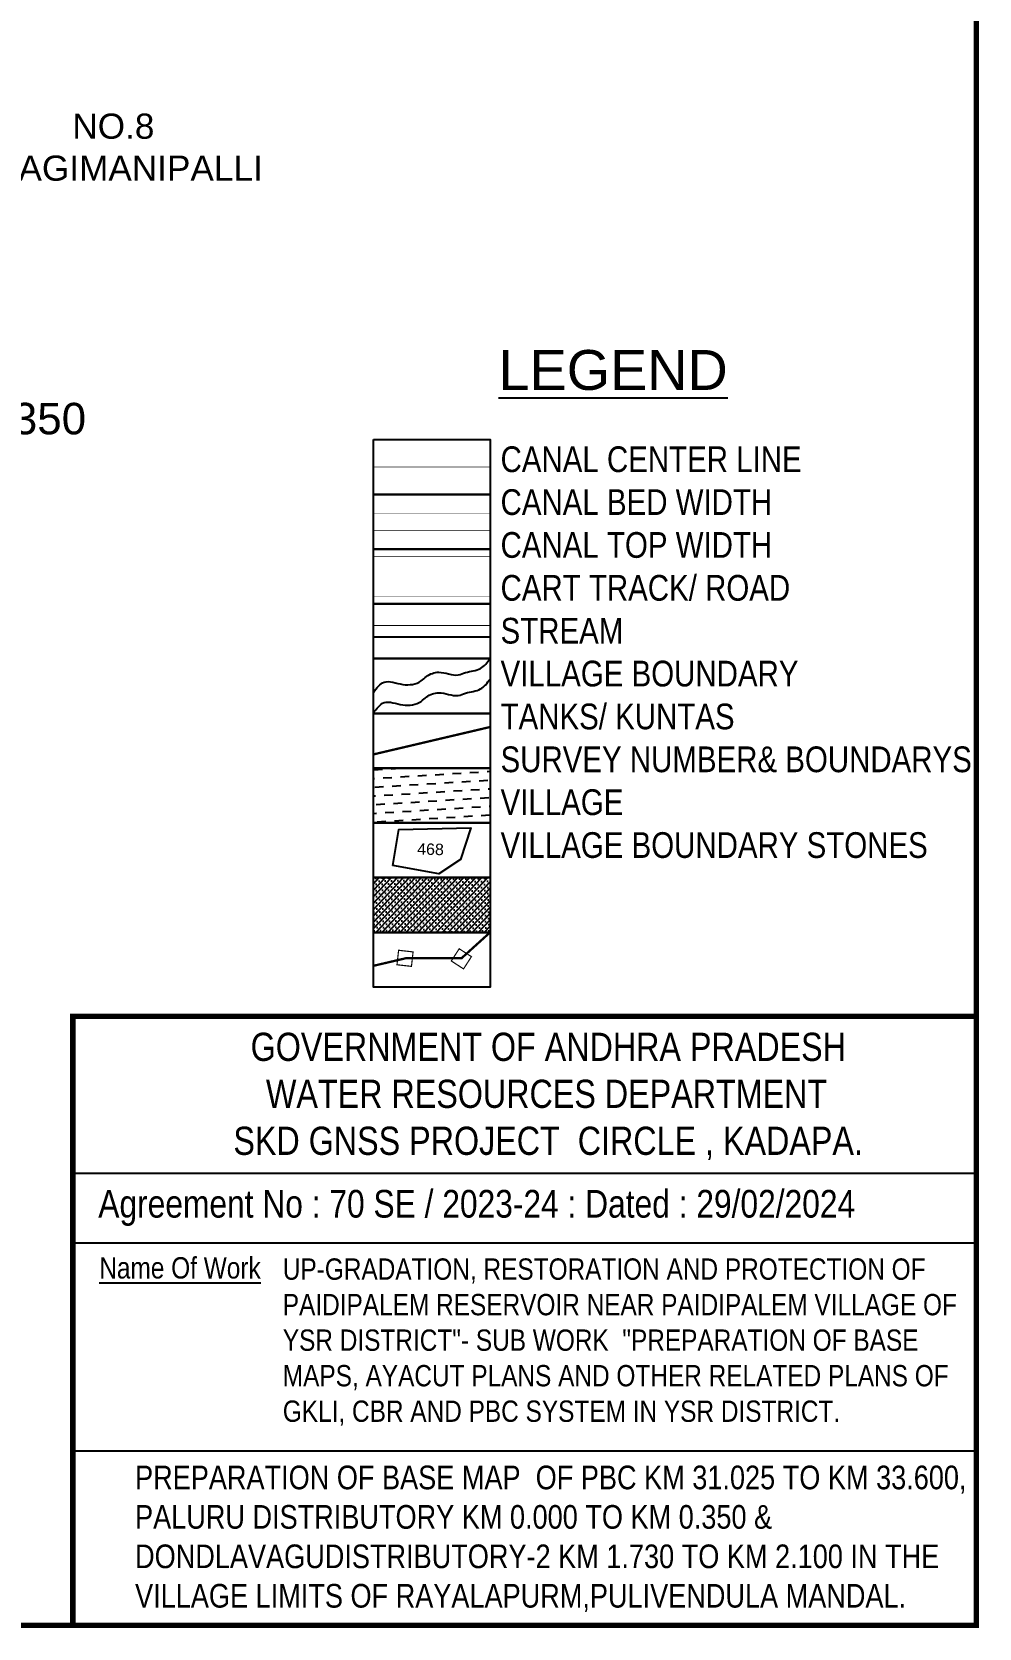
# Model space of a CAD drawing. Header units: millimetres. Extents: x 199216 to 211739, y 1596282 to 1605780.
# Drawn here: x 201314 to 202368, y 1600522 to 1602297 of the extents above; entities that cross this region are included whole.
import ezdxf
from ezdxf import colors
from ezdxf.entities.mleader import LeaderData, LeaderLine
from ezdxf.enums import TextEntityAlignment as Align
from ezdxf.math import Vec2, Vec3

# ---------------------------------------------------------------- set-up
doc = ezdxf.new("R2010")
doc.units = ezdxf.units.MM
doc.linetypes.add('ACAD_ISO02W100', pattern=[15, 12, -3])
doc.linetypes.add('HIDDEN2', pattern=[0.1875, 0.125, -0.0625])
for name, color, linetype in [('CANAL1', 7, 'Continuous'), ('FRAME 025', 7, 'Continuous'), ('PAPER SIZE', 5, 'Continuous'), ('PLOT NO', 7, 'Continuous'), ('ROADS', 1, 'Continuous'), ('TABLE', 7, 'Continuous'), ('tank', 4, 'Continuous'), ('TEXT', 1, 'Continuous'), ('TITLEBLOCK', 7, 'Continuous'), ('VILLAGE', 7, 'Continuous'), ('VILLAGE BOUNDRY', 5, 'Continuous'), ('VILLAGE STONES', 240, 'Continuous')]:
    doc.layers.add(name, color=color, linetype=linetype)
doc.styles.add('A', font='arial.ttf')
doc.styles.add('ARIALN', font='ARIALN.TTF')
doc.styles.get("Standard").update_dxf_attribs({"font": 'arial.ttf'})
doc.linetypes.add('DOTS', pattern='A,1e-06,-3,["●",Standard,S=3,R=0,X=-1.25,Y=-1.25],-3', length=6.000001)

msp = doc.modelspace()

# ---------------------------------------------------------------- hatches: boundary and pattern name
at = {"layer": 'tank'}
h = msp.add_hatch(dxfattribs=at)
h.set_pattern_fill('DASH', color=256, scale=77.335557, angle=3.5405, style=0)
h.set_pattern_definition([(3.5405362, (-290484.952, 521288.34), (9.05151472, 10.24547316), [9.66694468, -9.66694468])])
h.paths.add_polyline_path([(201694.2, 1601478.8), (201824, 1601478.8), (201824, 1601417.9), (201694.2, 1601417.9)])
at = {"layer": 'VILLAGE', "linetype": 'Continuous'}
h = msp.add_hatch(dxfattribs=at)
h.set_pattern_fill('SACNCR', color=256, scale=51.943703, angle=1.5303, style=0)
h.set_pattern_definition([(46.53031993, (-290484.9517, 521288.3404), (-3.534145016, 3.350225784), []), (46.53031993, (-290481.5095, 521288.4324), (-3.534145016, 3.350225784), [0, -4.869722149])])
h.paths.add_polyline_path([(201694.2, 1601357), (201824, 1601357), (201824, 1601296.1), (201694.2, 1601296.1)])

# ---------------------------------------------------------------- linework, layer by layer
at = {"layer": 'CANAL1', "color": 1, "linetype": 'HIDDEN2', "ltscale": 100, "const_width": 0.636, "elevation": -7.8}
msp.add_lwpolyline([(201694.2, 1601813.7), (201824, 1601813.7)], dxfattribs=at)
at = {"layer": 'CANAL1', "color": 5, "ltscale": 100, "const_width": 0.636, "elevation": -7.8}
for points in [[(201824, 1601762.3), (201694.2, 1601762.3)], [(201824, 1601743.2), (201694.2, 1601743.2)]]:
    msp.add_lwpolyline(points, dxfattribs=at)
at = {"layer": 'CANAL1', "color": 1, "ltscale": 100, "const_width": 0.636, "elevation": -7.8}
for points in [[(201824, 1601714.2), (201694.2, 1601714.2)], [(201824, 1601669.6), (201694.2, 1601669.6)]]:
    msp.add_lwpolyline(points, dxfattribs=at)
at = {"layer": 'FRAME 025', "lineweight": -3}
for points in [[(201360, 1601028.4), (202364.9, 1601028.4)], [(201359.6, 1600950.8), (202364.5, 1600950.8)], [(201359.3, 1600719.4), (202364.2, 1600719.4)]]:
    msp.add_lwpolyline(points, dxfattribs=at)
at = {"layer": 'PAPER SIZE', "color": 5, "const_width": 5.98}
for points in [[(199219.2, 1605343.6), (202364.9, 1605343.6), (202364.9, 1600525.4), (199219.2, 1600525.4)], [(202364.9, 1600525.4), (201360, 1600525.4), (201360, 1601202.9), (202364.9, 1601202.9)]]:
    msp.add_lwpolyline(points, close=True, dxfattribs=at)
at = {"layer": 'PLOT NO', "elevation": -7.8}
for points in [[(201694.2, 1601844.1), (201824, 1601844.1), (201824, 1601783.2), (201694.2, 1601783.2)], [(201694.2, 1601783.2), (201824, 1601783.2), (201824, 1601722.3), (201694.2, 1601722.3)], [(201694.2, 1601722.3), (201824, 1601722.3), (201824, 1601661.5), (201694.2, 1601661.5)], [(201694.2, 1601661.5), (201824, 1601661.5), (201824, 1601600.6), (201694.2, 1601600.6)], [(201694.2, 1601600.6), (201824, 1601600.6), (201824, 1601539.7), (201694.2, 1601539.7)], [(201694.2, 1601539.7), (201824, 1601539.7), (201824, 1601478.8), (201694.2, 1601478.8)], [(201694.2, 1601478.8), (201824, 1601478.8), (201824, 1601417.9), (201694.2, 1601417.9)], [(201694.2, 1601417.9), (201824, 1601417.9), (201824, 1601357), (201694.2, 1601357)], [(201694.2, 1601357), (201824, 1601357), (201824, 1601296.1), (201694.2, 1601296.1)], [(201694.2, 1601296.1), (201824, 1601296.1), (201824, 1601235.2), (201694.2, 1601235.2)]]:
    msp.add_lwpolyline(points, close=True, dxfattribs=at)
msp.add_lwpolyline([(201715.9, 1601370.6), (201722.6, 1601410.7), (201802.7, 1601412.5), (201791.2, 1601377.3), (201767, 1601361.2), (201715.9, 1601370.6)], dxfattribs=at)
at = {"layer": 'PLOT NO', "color": 4}
for points in [[(201694.2, 1601562.9, -7.8), (201706.1, 1601574.4, -7.8), (201726.9, 1601571.9, -7.8), (201747.3, 1601575.8, -7.8), (201753.3, 1601580.7, -7.8), (201767.1, 1601585.4, -7.8), (201777.9, 1601583.6, -7.8), (201788.6, 1601582.4, -7.8), (201796.7, 1601585, -7.8), (201813.5, 1601589.6, -7.8), (201824, 1601600.6, -7.8)], [(201694.2, 1601540.1, -7.8), (201706.1, 1601551.6, -7.8), (201726.9, 1601549.1, -7.8), (201747.3, 1601553, -7.8), (201753.3, 1601557.9, -7.8), (201767.1, 1601562.6, -7.8), (201777.9, 1601560.8, -7.8), (201788.6, 1601559.6, -7.8), (201796.7, 1601562.2, -7.8), (201813.5, 1601566.8, -7.8), (201824, 1601577.8, -7.8)]]:
    msp.add_spline(points, degree=3, dxfattribs=at)
at = {"layer": 'ROADS', "ltscale": 0.15, "const_width": 1.27, "elevation": -7.8}
msp.add_lwpolyline([(201694.2, 1601637.4), (201824, 1601637.4)], dxfattribs=at)
at = {"layer": 'ROADS', "linetype": 'DOTS', "ltscale": 0.5, "elevation": -7.8}
msp.add_lwpolyline([(201694.2, 1601624.6), (201824, 1601624.6)], dxfattribs=at)
at = {"layer": 'VILLAGE BOUNDRY', "linetype": 'ACAD_ISO02W100', "ltscale": 2, "const_width": 2.55, "elevation": -7.8}
for points in [[(201694.2, 1601494), (201824, 1601524.5)], [(201694.2, 1601258.9), (201730.1, 1601267.3), (201792.2, 1601267.3), (201824, 1601296.1)]]:
    msp.add_lwpolyline(points, dxfattribs=at)
at = {"layer": 'VILLAGE STONES', "const_width": 1.29, "elevation": -7.8}
for points in [[(201722.3, 1601276.2), (201738.4, 1601274.4), (201736.6, 1601258.3), (201720.5, 1601260.1)], [(201780.9, 1601264.3), (201789.7, 1601277.9), (201803.3, 1601269.1), (201794.5, 1601255.5)]]:
    msp.add_lwpolyline(points, close=True, dxfattribs=at)

# ---------------------------------------------------------------- texts
at = {"layer": 'PLOT NO'}
msp.add_text('468', height=12.73, rotation=358.6877, dxfattribs=at).set_placement((201757.8, 1601388.6, -7.8), align=Align.MIDDLE_CENTER)
at = {"layer": 'TABLE', "extrusion": (0.000201441, 0.004807, 0.999988), "style": 'A'}
msp.add_text('%%ULEGEND', height=44.38, rotation=359.9999, dxfattribs=at).set_placement((201960.9, 1601902.9, 7733.1), align=Align.MIDDLE)
at = {"layer": 'TEXT', "insert": (201359.4, 1602206.7), "char_height": 28, "width": 117.16, "attachment_point": 1}
msp.add_mtext('NO.8 \\P\\pi-88.11418;RAGIMANIPALLI', dxfattribs=at)
at = {"layer": 'TITLEBLOCK', "extrusion": (0.000201441, 0.004807, 0.999988), "style": 'ARIALN'}
msp.add_text('%%UName Of Work', height=23.7, rotation=359.9999, dxfattribs=at).set_placement((201389.4, 1600892.5, 7733.1))
at = {"layer": 'TITLEBLOCK', "extrusion": (0.000201441, 0.004807, 0.999988), "attachment_point": 1, "text_direction": (1, -1e-06, -0.000201), "style": 'ARIALN'}
for s, insert, char_height, width in [('CANAL CENTER LINE \\PCANAL BED WIDTH {\\H1.52882x; }\\PCANAL TOP WIDTH {\\H1.35255x; }\\PCART TRACK/ ROAD{\\H1.4113x; }\\PSTREAM {\\H1.39172x; }\\PVILLAGE BOUNDARY{\\H1.39825x; }\\PTANKS/ KUNTAS{\\H1.39607x; }\\PSURVEY NUMBER& BOUNDARYS{\\H1.3968x; }\\PVILLAGE{\\H1.39655x; }\\PVILLAGE BOUNDARY STONES{\\H1.39664x; }', (201835.7, 1601836.6, -7.8), 28.6, 599.616), ('\\pi41.00691;GOVERNMENT OF ANDHRA PRADESH  \\P\\pi58.05676;WATER RESOURCES DEPARTMENT      \\P\\pi21.84052;SKD GNSS PROJECT  CIRCLE , KADAPA.', (201516.7, 1601184.5, -4.8), 31.342, 739.208), ('Agreement No : 70 SE / 2023-24 : Dated : 29/02/2024', (201388.3, 1601009.7, -5.7), 30.81, 994.501), ('UP-GRADATION, RESTORATION AND PROTECTION OF PAIDIPALEM RESERVOIR NEAR PAIDIPALEM VILLAGE OF YSR DISTRICT"- SUB WORK  "PREPARATION OF BASE MAPS, AYACUT PLANS AND OTHER RELATED PLANS OF GKLI, CBR AND PBC SYSTEM IN YSR DISTRICT.', (201593.5, 1600933.5, -5), 23.6998, 765.001), ('PREPARATION OF BASE MAP  OF {\\C1;PBC }KM {\\C0;31.025} TO KM 33.600, {\\C1;PALURU DISTRIBUTORY }KM {\\C0;0.000 TO KM 0.350\\C1; & DONDLAVAGUDISTRIBUTORY-2 }KM {\\C0;1.730 TO KM 2.100\\C1; }IN THE VILLAGE LIMITS OF {\\C5;RAYALAPURM},{\\C5;PULIVENDULA} MANDAL.', (201429.2, 1600703.1, -3.4), 26.3147, 933.055)]:
    msp.add_mtext(s, dxfattribs=dict(at, insert=insert, char_height=char_height, width=width))

# ---------------------------------------------------------------- leaders
at = {"layer": 'VILLAGE STONES', "color": 1}
ml = msp.add_multileader_mtext('Standard', dxfattribs=at)
ml.set_content('KM0.350', color=1)
ml.set_leader_properties()
ml.build(insert=Vec2(0, 0))
ml.multileader.update_dxf_attribs({"dogleg_length": 0.36, "arrow_head_size": 30})
ctx = ml.context
ctx.base_point, ctx.char_height, ctx.arrow_head_size, ctx.landing_gap_size, ctx.plane_origin = Vec3(201179, 1601867.2), 35, 30, 0.09, Vec3(201004.1, 1601739)
notes = []
notes.append((ctx, [(0, (1, 1, 0), (201158.1, 1601867.2), (1, 0), 21, [(0, [(201003.6, 1601841.5)], 0, [])])]))
ctx.mtext.insert, ctx.mtext.flow_direction = Vec3(201179.1, 1601885), 5
for ctx, leaders in notes:
    for number, flags, end, landing, length, lines in leaders:
        leader = LeaderData()
        leader.index, (leader.has_last_leader_line, leader.has_dogleg_vector, leader.attachment_direction) = number, flags
        leader.last_leader_point, leader.dogleg_vector, leader.dogleg_length = Vec3(end), Vec3(landing), length
        for number, points, colour, breaks in lines:
            line = LeaderLine()
            line.index, line.vertices, line.color, line.breaks = number, Vec3.list(points), colors.encode_raw_color(colour), breaks
            leader.lines.append(line)
        ctx.leaders.append(leader)

doc.saveas('drawing.dxf')
